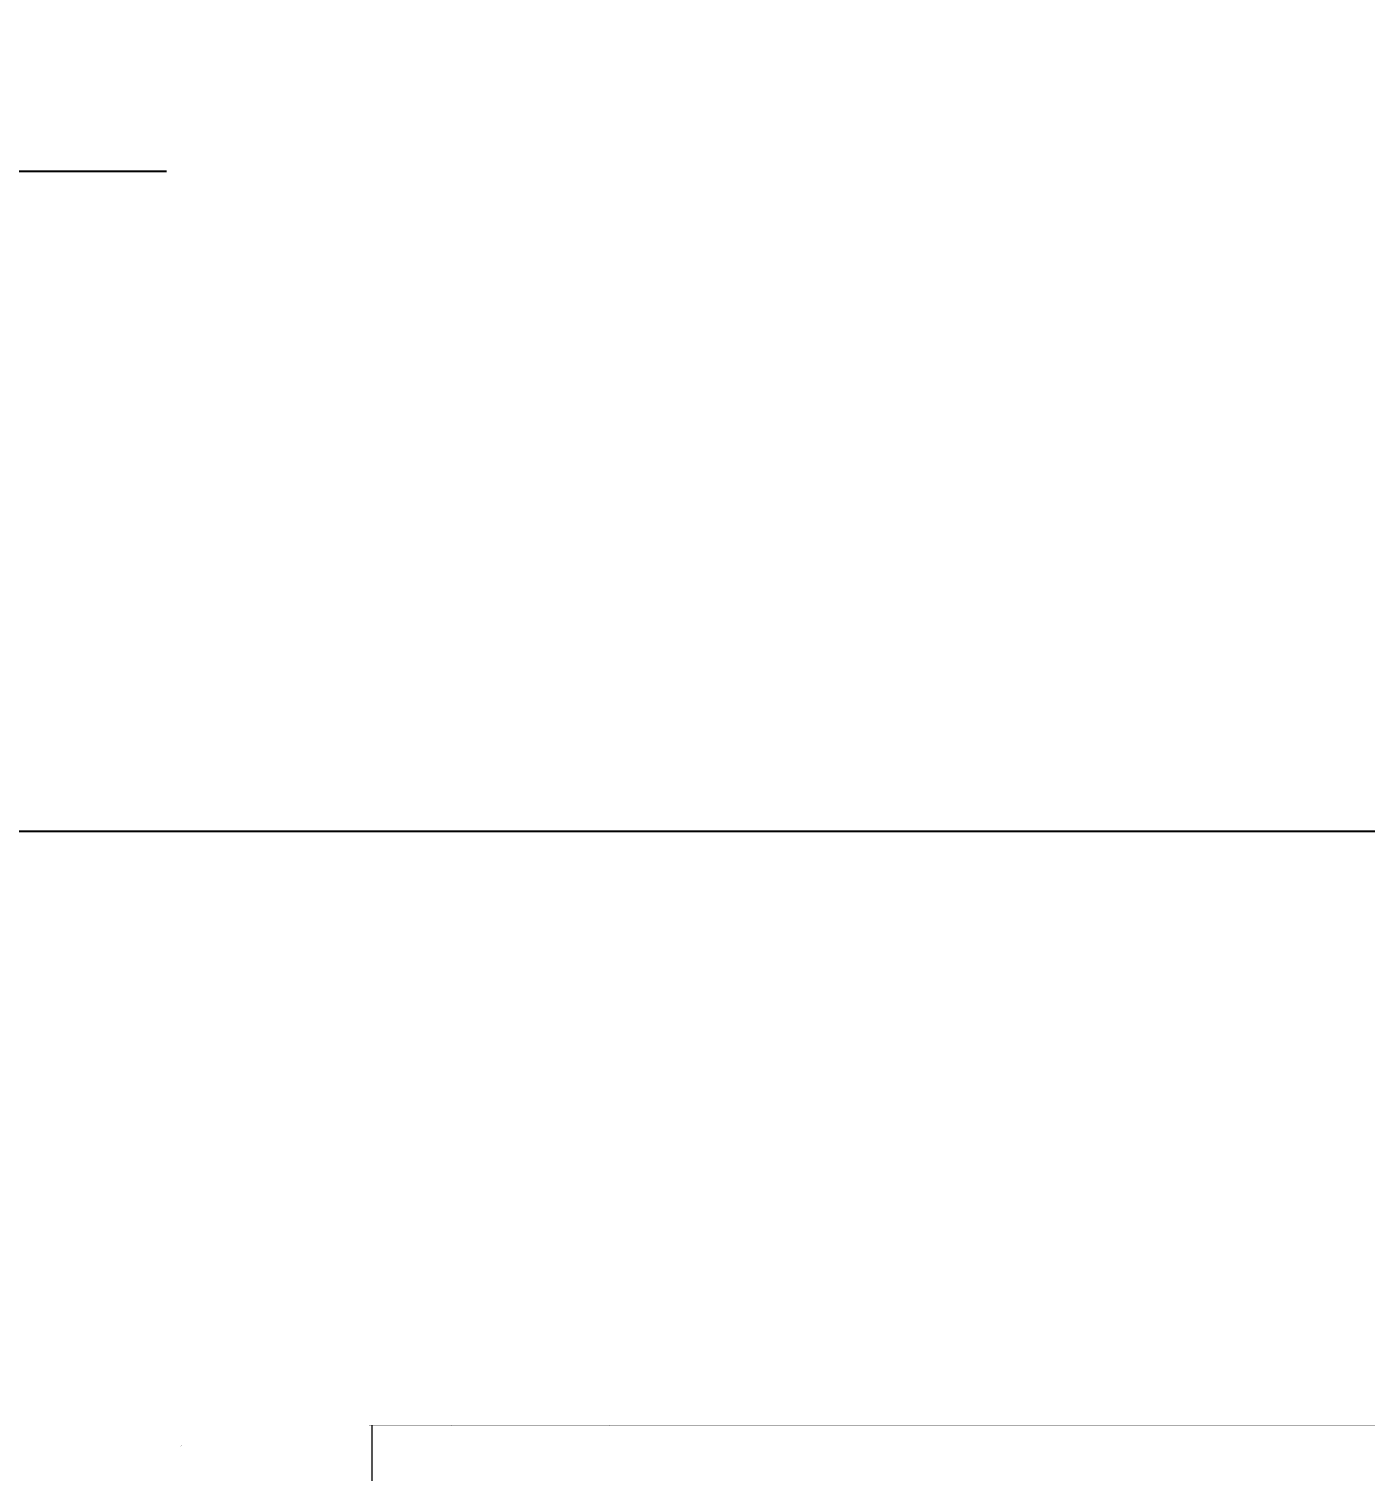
# Model space of a CAD drawing. Header units: millimetres. Extents: x -922 to 949, y -705 to 942.
# Drawn here: x -118 to -67.4, y 185.8 to 240.4 of the extents above; entities that cross this region are included whole.
import ezdxf

# ---------------------------------------------------------------- set-up
doc = ezdxf.new("R2010")
doc.units = ezdxf.units.MM
doc.linetypes.add('K5LT_THIN', pattern=[0])
doc.styles.add('KDIMTEXTSTYLE', font='GOST_AU.SHX', dxfattribs={"width": 0.96, "oblique": 15, "height": 5})
doc.dimstyles.new('KDIMSTYLE (1.00)', dxfattribs={"dimtxt": 5, "dimasz": 1, "dimexe": 2, "dimexo": 0, "dimgap": 1, "dimtad": 1, "dimtxsty": 'KDIMTEXTSTYLE', "dimsah": 1, "dimcen": 0, "dimdle": 1, "dimadec": 0, "dimazin": 0, "dimtfac": 0.667, "dimtmove": 0, "dimatfit": 3, "dimfxl": 1, "dimtvp": 1, "dimtolj": 1, "dimtzin": 0, "dimarcsym": 0})

# ---------------------------------------------------------------- blocks, each defined once
blk = doc.blocks.new('WIPEOUTCOLORING0')
blk.add_wipeout([(0, 210), (-118.014, 210), (127.662, 208.877)])
blk.add_wipeout([(127.662, 208.877), (-118.014, 210), (135.409, 206.229)])
blk.add_wipeout([(-118.014, 210), (-126.164, 209.202), (135.409, 206.229)])
blk.add_wipeout([(135.409, 206.229), (-126.164, 209.202), (142.495, 202.127)])
blk.add_wipeout([(-126.164, 209.202), (-134.003, 206.838), (142.495, 202.127)])
blk.add_wipeout([(142.495, 202.127), (-134.003, 206.838), (148.649, 196.729)])
blk.add_wipeout([(-134.003, 206.838), (-141.233, 202.998), (148.649, 196.729)])
blk.add_wipeout([(148.649, 196.729), (-141.233, 202.998), (153.638, 190.238)])
blk.add_wipeout([(-141.233, 202.998), (-147.581, 197.828), (153.638, 190.238)])
blk.add_wipeout([(153.638, 190.238), (-147.581, 197.828), (105.385, 187.515)])
blk.add_wipeout([(105.385, 187.515), (-147.581, 197.828), (105.019, 187.517)])
blk.add_wipeout([(-147.581, 197.828), (-152.804, 191.524), (105.019, 187.517)])
blk.add_wipeout([(105.019, 187.517), (-152.804, 191.524), (102.007, 187.517)])
blk.add_wipeout([(-105.019, 187.517), (-152.804, 191.524), (-112.256, 186.72)])
blk.add_wipeout([(-112.256, 186.72), (-152.804, 191.524), (-119.101, 184.368)])
blk.add_wipeout([(-36.007, 187.517), (-152.804, 191.524), (-95.993, 187.517)])
blk.add_wipeout([(-102.007, 187.517), (-152.804, 191.524), (-105.019, 187.517)])
blk.add_wipeout([(-152.804, 191.524), (-102.007, 187.517), (-95.993, 187.517)])
blk.add_wipeout([(29.993, 187.517), (-152.804, 191.524), (0, 187.517)])
blk.add_wipeout([(0, 187.517), (-152.804, 191.524), (-29.993, 187.517)])
blk.add_wipeout([(-152.804, 191.524), (-36.007, 187.517), (-29.993, 187.517)])
blk.add_wipeout([(95.993, 187.517), (-152.804, 191.524), (36.007, 187.517)])
blk.add_wipeout([(36.007, 187.517), (-152.804, 191.524), (29.993, 187.517)])
blk.add_wipeout([(-152.804, 191.524), (95.993, 187.517), (102.007, 187.517)])
blk = doc.blocks.new('U7')
at = {"color": 7, "linetype": 'K5LT_THIN', "lineweight": 18}
for p, q in [((118.014, 210), (-118.014, 210)), ((-118.014, 210), (118.014, 210)), ((-118.014, 210), (-117.489, 209.474)), ((-117.489, 209.474), (-117.489, 206.475)), ((117.489, 209.474), (-117.489, 209.474)), ((117.489, 206.475), (-117.489, 206.475)), ((-99, 200.619), (-103, 198.309)), ((-95, 198.309), (-99, 200.619)), ((-103, 198.309), (-103, 193.691)), ((-95, 193.691), (-95, 198.309)), ((-103, 193.691), (-99, 191.381)), ((-99, 191.381), (-95, 193.691)), ((-102.007, 187.517), (-105.019, 187.517)), ((-105.019, 187.517), (-105.019, 184.563)), ((-95.993, 187.517), (-102.007, 187.517)), ((-36.007, 187.517), (-95.993, 187.517))]:
    blk.add_line(p, q, dxfattribs=at)
for radius in [8, 7]:
    blk.add_circle((-99, 196), radius, dxfattribs=at)
for start, end in [(90, 250.4796), (289.5204, 90)]:
    blk.add_arc((-99, 196), 9, start, end, dxfattribs=at)
for centre, major_axis, ratio, start_param, end_param in [((-117.986, 167.986), (29.719, -29.719), 0.999315, 2.356537, 3.926648), ((-117.462, 167.462), (29.716, -29.716), 0.999413, 2.356537, 3.926648), ((-117.462, 167.462), (27.596, -27.596), 0.999315, 2.356537, 3.926648), ((-104.008, 154.008), (24.049, -24.049), 0.970288, 2.371274, 3.911912)]:
    blk.add_ellipse(centre, major_axis=major_axis, ratio=ratio, start_param=start_param, end_param=end_param, dxfattribs=at)
blk.add_blockref('WIPEOUTCOLORING0', (0, 0))
blk = doc.blocks.new('KDIMARROW_01')
blk.add_hatch(color=0).paths.add_polyline_path([(-5, -0.658), (0, 0), (-5, 0.658), (-4.5, 0)])
at = {"color": 0, "linetype": 'K5LT_THIN', "lineweight": 18}
for p, q in [((-4.5, 0), (-5, 0.658)), ((-5, 0.658), (0, 0)), ((0, 0), (-5, -0.658)), ((-5, -0.658), (-4.5, 0)), ((0, 0), (-1, 0))]:
    blk.add_line(p, q, dxfattribs=at)

msp = doc.modelspace()

# ---------------------------------------------------------------- block references
msp.add_blockref('U7', (0, 0))

# ---------------------------------------------------------------- next in the draw order: dimensions: what is measured, and where the dimension line sits
at = {"color": 7}
msp.add_linear_dim(base=(-160, 235), p1=(160, 0), p2=(-160, 0), location=(0, 235), dimstyle='KDIMSTYLE (1.00)', override={"dimexo": 0, "dimpost": '\\H3.5;\\W0.965;\\Q15;<>\\H3.5;\\W0.965;\\Q15;\\Q15;*', "dimblk1": 'KDIMARROW_01', "dimblk2": 'KDIMARROW_01', "dimse1": 0, "dimse2": 0, "dimclrt": 7, "dimtolj": 1}, dxfattribs=at).render()
msp.add_linear_dim(base=(-210, 210), p1=(0, -210), p2=(0, 210), angle=90, location=(-210, 0), dimstyle='KDIMSTYLE (1.00)', override={"dimexo": 0, "dimpost": '\\H3.5;\\W0.965;\\Q15;<>\\H3.5;\\W0.965;\\Q15;\\Q15;*', "dimblk1": 'KDIMARROW_01', "dimblk2": 'KDIMARROW_01', "dimse1": 0, "dimse2": 0, "dimclrt": 7, "dimtolj": 1}, dxfattribs=at).render()

doc.saveas('drawing.dxf')
